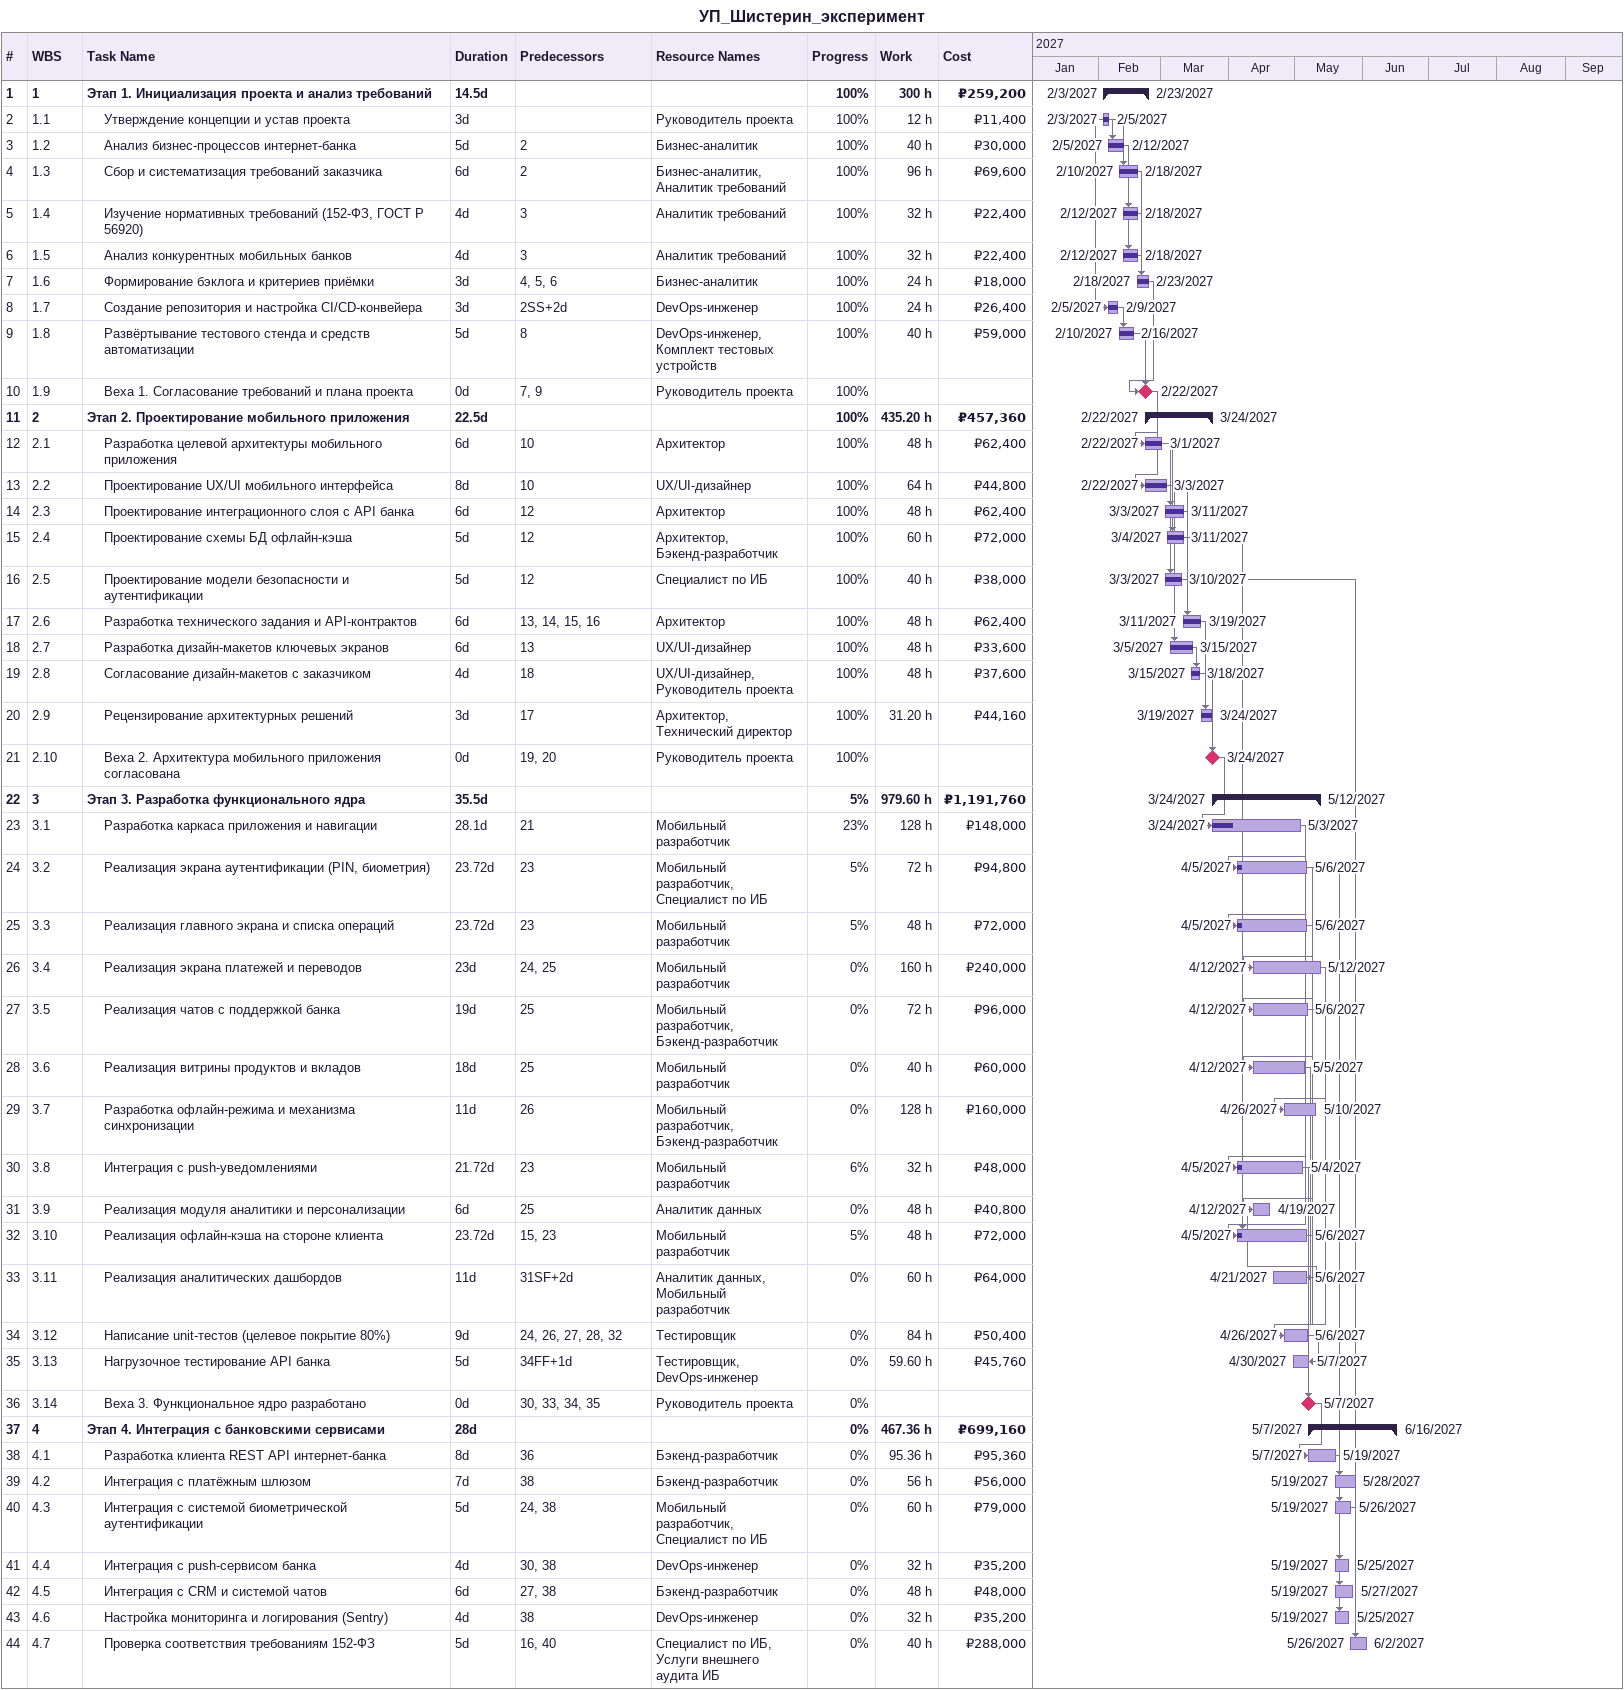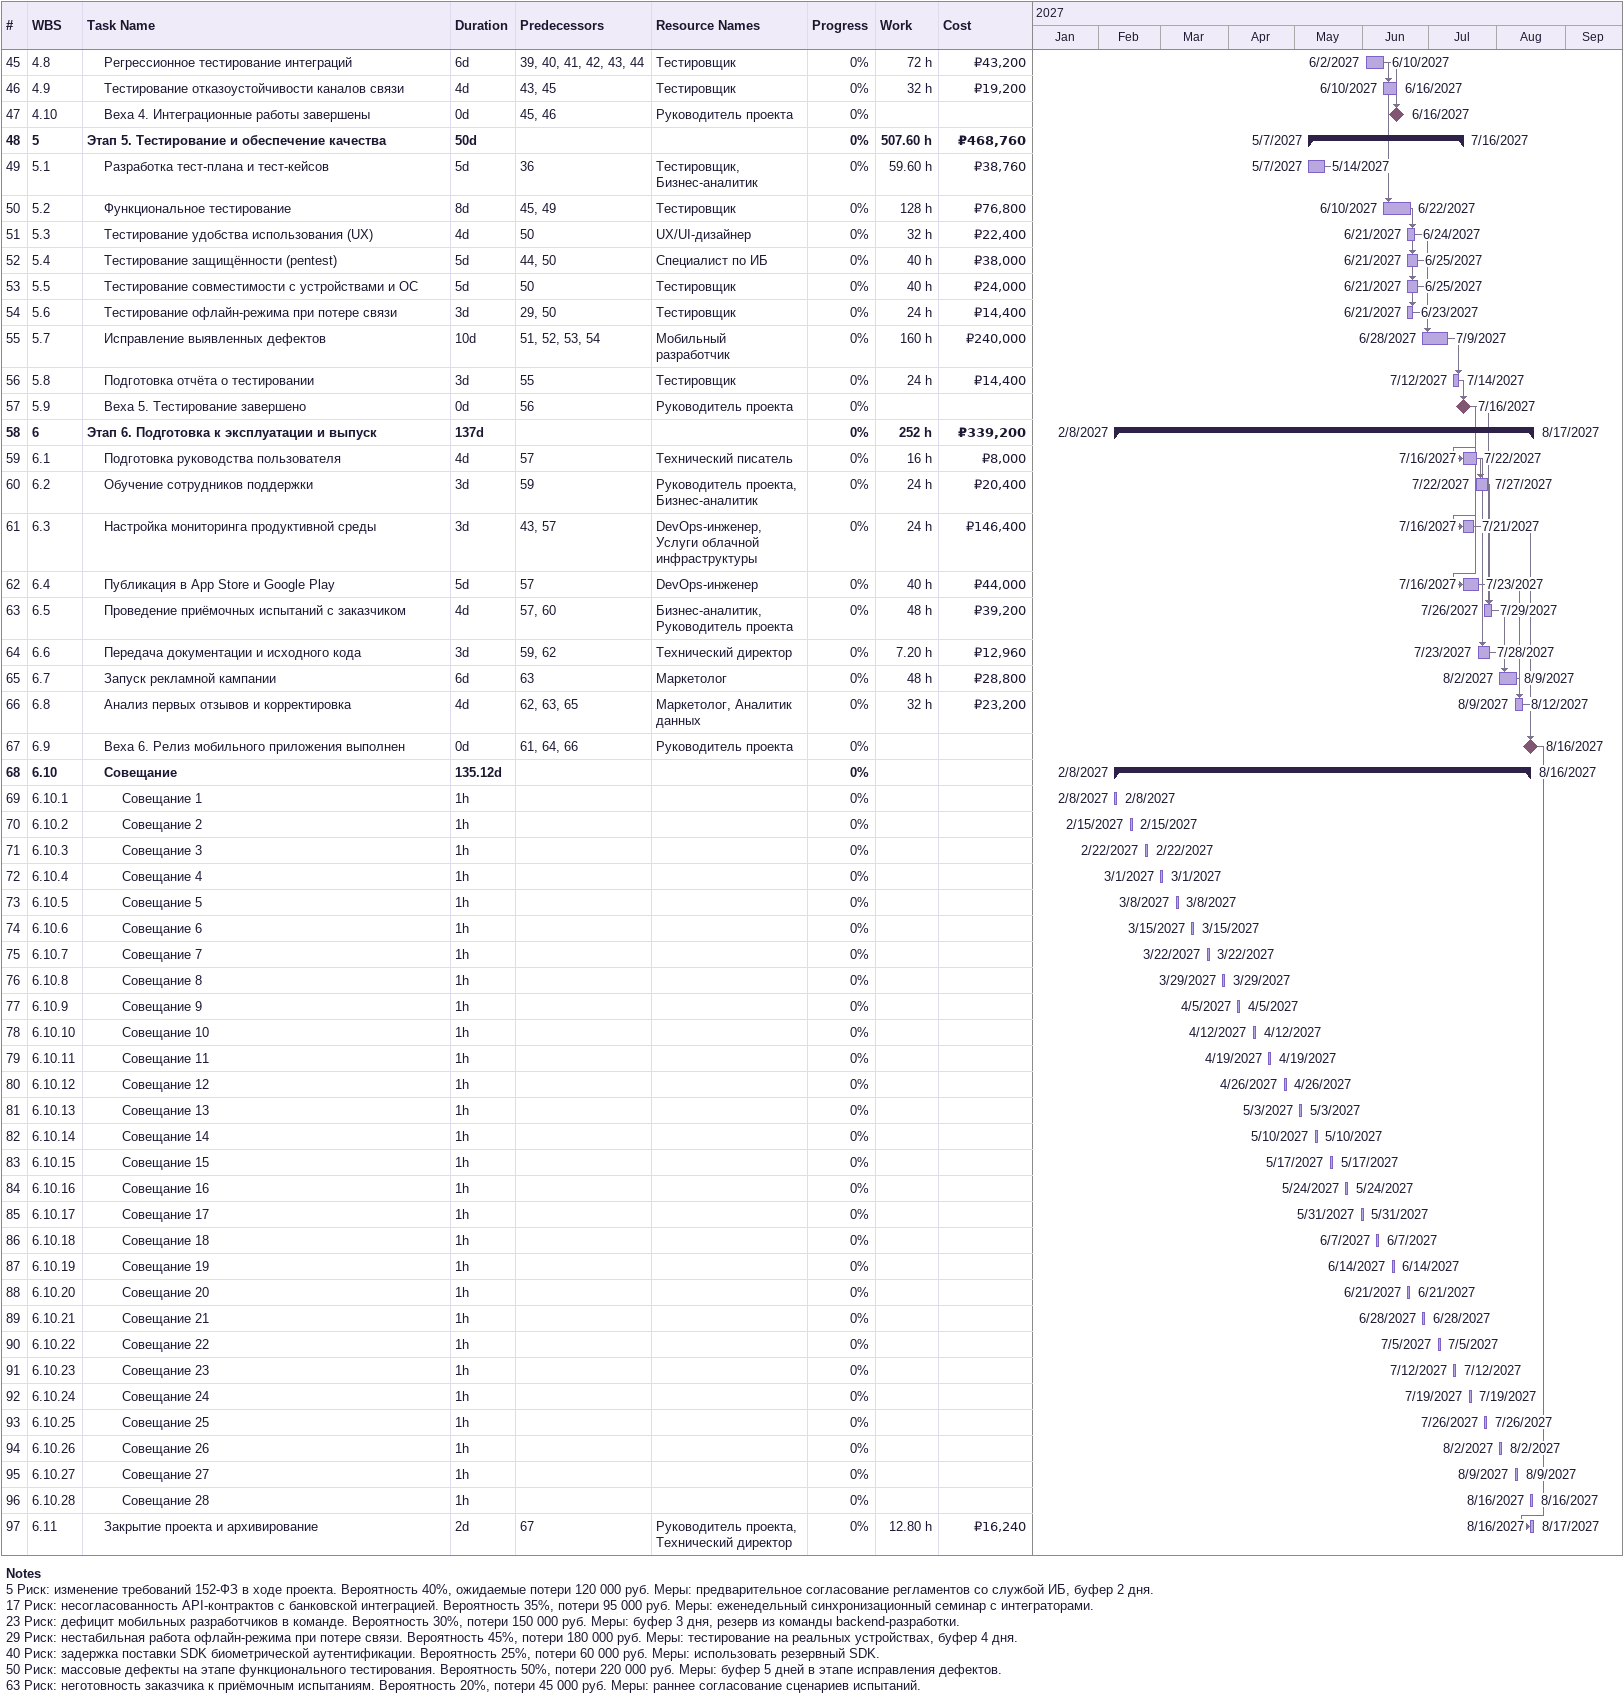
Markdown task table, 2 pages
УП_Шистерин_эксперимент

| ID | WBS | Task | Duration | Start | Finish | Predecessors | Resources | % complete | Work (h) | Cost (₽) |
|---|---|---|---|---|---|---|---|---|---|---|
| 1 | 1 | **Этап 1. Инициализация проекта и анализ требований** | 14.5d | 2027-02-03 | 2027-02-23 |  |  | 100 | 300 | 259200 |
| 2 | 1.1 | Утверждение концепции и устав проекта | 3d | 2027-02-03 | 2027-02-05 |  | Руководитель проекта | 100 | 12 | 11400 |
| 3 | 1.2 | Анализ бизнес-процессов интернет-банка | 5d | 2027-02-05 | 2027-02-12 | 2 | Бизнес-аналитик | 100 | 40 | 30000 |
| 4 | 1.3 | Сбор и систематизация требований заказчика | 6d | 2027-02-10 | 2027-02-18 | 2 | Бизнес-аналитик, Аналитик требований | 100 | 96 | 69600 |
| 5 | 1.4 | Изучение нормативных требований (152-ФЗ, ГОСТ Р 56920) | 4d | 2027-02-12 | 2027-02-18 | 3 | Аналитик требований | 100 | 32 | 22400 |
| 6 | 1.5 | Анализ конкурентных мобильных банков | 4d | 2027-02-12 | 2027-02-18 | 3 | Аналитик требований | 100 | 32 | 22400 |
| 7 | 1.6 | Формирование бэклога и критериев приёмки | 3d | 2027-02-18 | 2027-02-23 | 4, 5, 6 | Бизнес-аналитик | 100 | 24 | 18000 |
| 8 | 1.7 | Создание репозитория и настройка CI/CD-конвейера | 3d | 2027-02-05 | 2027-02-09 | 2SS+2d | DevOps-инженер | 100 | 24 | 26400 |
| 9 | 1.8 | Развёртывание тестового стенда и средств автоматизации | 5d | 2027-02-10 | 2027-02-16 | 8 | DevOps-инженер, Комплект тестовых устройств | 100 | 40 | 59000 |
| 10 | 1.9 | Веха 1. Согласование требований и плана проекта | 0d | 2027-02-22 | 2027-02-22 | 7, 9 | Руководитель проекта | 100 |  |  |
| 11 | 2 | **Этап 2. Проектирование мобильного приложения** | 22.5d | 2027-02-22 | 2027-03-24 |  |  | 100 | 435.20 | 457360 |
| 12 | 2.1 | Разработка целевой архитектуры мобильного приложения | 6d | 2027-02-22 | 2027-03-01 | 10 | Архитектор | 100 | 48 | 62400 |
| 13 | 2.2 | Проектирование UX/UI мобильного интерфейса | 8d | 2027-02-22 | 2027-03-03 | 10 | UX/UI-дизайнер | 100 | 64 | 44800 |
| 14 | 2.3 | Проектирование интеграционного слоя с API банка | 6d | 2027-03-03 | 2027-03-11 | 12 | Архитектор | 100 | 48 | 62400 |
| 15 | 2.4 | Проектирование схемы БД офлайн-кэша | 5d | 2027-03-04 | 2027-03-11 | 12 | Архитектор, Бэкенд-разработчик | 100 | 60 | 72000 |
| 16 | 2.5 | Проектирование модели безопасности и аутентификации | 5d | 2027-03-03 | 2027-03-10 | 12 | Специалист по ИБ | 100 | 40 | 38000 |
| 17 | 2.6 | Разработка технического задания и API-контрактов | 6d | 2027-03-11 | 2027-03-19 | 13, 14, 15, 16 | Архитектор | 100 | 48 | 62400 |
| 18 | 2.7 | Разработка дизайн-макетов ключевых экранов | 6d | 2027-03-05 | 2027-03-15 | 13 | UX/UI-дизайнер | 100 | 48 | 33600 |
| 19 | 2.8 | Согласование дизайн-макетов с заказчиком | 4d | 2027-03-15 | 2027-03-18 | 18 | UX/UI-дизайнер, Руководитель проекта | 100 | 48 | 37600 |
| 20 | 2.9 | Рецензирование архитектурных решений | 3d | 2027-03-19 | 2027-03-24 | 17 | Архитектор, Технический директор | 100 | 31.20 | 44160 |
| 21 | 2.10 | Веха 2. Архитектура мобильного приложения согласована | 0d | 2027-03-24 | 2027-03-24 | 19, 20 | Руководитель проекта | 100 |  |  |
| 22 | 3 | **Этап 3. Разработка функционального ядра** | 35.5d | 2027-03-24 | 2027-05-12 |  |  | 5 | 979.60 | 1191760 |
| 23 | 3.1 | Разработка каркаса приложения и навигации | 28.1d | 2027-03-24 | 2027-05-03 | 21 | Мобильный разработчик | 23 | 128 | 148000 |
| 24 | 3.2 | Реализация экрана аутентификации (PIN, биометрия) | 23.72d | 2027-04-05 | 2027-05-06 | 23 | Мобильный разработчик, Специалист по ИБ | 5 | 72 | 94800 |
| 25 | 3.3 | Реализация главного экрана и списка операций | 23.72d | 2027-04-05 | 2027-05-06 | 23 | Мобильный разработчик | 5 | 48 | 72000 |
| 26 | 3.4 | Реализация экрана платежей и переводов | 23d | 2027-04-12 | 2027-05-12 | 24, 25 | Мобильный разработчик | 0 | 160 | 240000 |
| 27 | 3.5 | Реализация чатов с поддержкой банка | 19d | 2027-04-12 | 2027-05-06 | 25 | Мобильный разработчик, Бэкенд-разработчик | 0 | 72 | 96000 |
| 28 | 3.6 | Реализация витрины продуктов и вкладов | 18d | 2027-04-12 | 2027-05-05 | 25 | Мобильный разработчик | 0 | 40 | 60000 |
| 29 | 3.7 | Разработка офлайн-режима и механизма синхронизации | 11d | 2027-04-26 | 2027-05-10 | 26 | Мобильный разработчик, Бэкенд-разработчик | 0 | 128 | 160000 |
| 30 | 3.8 | Интеграция с push-уведомлениями | 21.72d | 2027-04-05 | 2027-05-04 | 23 | Мобильный разработчик | 6 | 32 | 48000 |
| 31 | 3.9 | Реализация модуля аналитики и персонализации | 6d | 2027-04-12 | 2027-04-19 | 25 | Аналитик данных | 0 | 48 | 40800 |
| 32 | 3.10 | Реализация офлайн-кэша на стороне клиента | 23.72d | 2027-04-05 | 2027-05-06 | 15, 23 | Мобильный разработчик | 5 | 48 | 72000 |
| 33 | 3.11 | Реализация аналитических дашбордов | 11d | 2027-04-21 | 2027-05-06 | 31SF+2d | Аналитик данных, Мобильный разработчик | 0 | 60 | 64000 |
| 34 | 3.12 | Написание unit-тестов (целевое покрытие 80%) | 9d | 2027-04-26 | 2027-05-06 | 24, 26, 27, 28, 32 | Тестировщик | 0 | 84 | 50400 |
| 35 | 3.13 | Нагрузочное тестирование API банка | 5d | 2027-04-30 | 2027-05-07 | 34FF+1d | Тестировщик, DevOps-инженер | 0 | 59.60 | 45760 |
| 36 | 3.14 | Веха 3. Функциональное ядро разработано | 0d | 2027-05-07 | 2027-05-07 | 30, 33, 34, 35 | Руководитель проекта | 0 |  |  |
| 37 | 4 | **Этап 4. Интеграция с банковскими сервисами** | 28d | 2027-05-07 | 2027-06-16 |  |  | 0 | 467.36 | 699160 |
| 38 | 4.1 | Разработка клиента REST API интернет-банка | 8d | 2027-05-07 | 2027-05-19 | 36 | Бэкенд-разработчик | 0 | 95.36 | 95360 |
| 39 | 4.2 | Интеграция с платёжным шлюзом | 7d | 2027-05-19 | 2027-05-28 | 38 | Бэкенд-разработчик | 0 | 56 | 56000 |
| 40 | 4.3 | Интеграция с системой биометрической аутентификации | 5d | 2027-05-19 | 2027-05-26 | 24, 38 | Мобильный разработчик, Специалист по ИБ | 0 | 60 | 79000 |
| 41 | 4.4 | Интеграция с push-сервисом банка | 4d | 2027-05-19 | 2027-05-25 | 30, 38 | DevOps-инженер | 0 | 32 | 35200 |
| 42 | 4.5 | Интеграция с CRM и системой чатов | 6d | 2027-05-19 | 2027-05-27 | 27, 38 | Бэкенд-разработчик | 0 | 48 | 48000 |
| 43 | 4.6 | Настройка мониторинга и логирования (Sentry) | 4d | 2027-05-19 | 2027-05-25 | 38 | DevOps-инженер | 0 | 32 | 35200 |
| 44 | 4.7 | Проверка соответствия требованиям 152-ФЗ | 5d | 2027-05-26 | 2027-06-02 | 16, 40 | Специалист по ИБ, Услуги внешнего аудита ИБ | 0 | 40 | 288000 |
| 45 | 4.8 | Регрессионное тестирование интеграций | 6d | 2027-06-02 | 2027-06-10 | 39, 40, 41, 42, 43, 44 | Тестировщик | 0 | 72 | 43200 |
| 46 | 4.9 | Тестирование отказоустойчивости каналов связи | 4d | 2027-06-10 | 2027-06-16 | 43, 45 | Тестировщик | 0 | 32 | 19200 |
| 47 | 4.10 | Веха 4. Интеграционные работы завершены | 0d | 2027-06-16 | 2027-06-16 | 45, 46 | Руководитель проекта | 0 |  |  |
| 48 | 5 | **Этап 5. Тестирование и обеспечение качества** | 50d | 2027-05-07 | 2027-07-16 |  |  | 0 | 507.60 | 468760 |
| 49 | 5.1 | Разработка тест-плана и тест-кейсов | 5d | 2027-05-07 | 2027-05-14 | 36 | Тестировщик, Бизнес-аналитик | 0 | 59.60 | 38760 |
| 50 | 5.2 | Функциональное тестирование | 8d | 2027-06-10 | 2027-06-22 | 45, 49 | Тестировщик | 0 | 128 | 76800 |
| 51 | 5.3 | Тестирование удобства использования (UX) | 4d | 2027-06-21 | 2027-06-24 | 50 | UX/UI-дизайнер | 0 | 32 | 22400 |
| 52 | 5.4 | Тестирование защищённости (pentest) | 5d | 2027-06-21 | 2027-06-25 | 44, 50 | Специалист по ИБ | 0 | 40 | 38000 |
| 53 | 5.5 | Тестирование совместимости с устройствами и ОС | 5d | 2027-06-21 | 2027-06-25 | 50 | Тестировщик | 0 | 40 | 24000 |
| 54 | 5.6 | Тестирование офлайн-режима при потере связи | 3d | 2027-06-21 | 2027-06-23 | 29, 50 | Тестировщик | 0 | 24 | 14400 |
| 55 | 5.7 | Исправление выявленных дефектов | 10d | 2027-06-28 | 2027-07-09 | 51, 52, 53, 54 | Мобильный разработчик | 0 | 160 | 240000 |
| 56 | 5.8 | Подготовка отчёта о тестировании | 3d | 2027-07-12 | 2027-07-14 | 55 | Тестировщик | 0 | 24 | 14400 |
| 57 | 5.9 | Веха 5. Тестирование завершено | 0d | 2027-07-16 | 2027-07-16 | 56 | Руководитель проекта | 0 |  |  |
| 58 | 6 | **Этап 6. Подготовка к эксплуатации и выпуск** | 137d | 2027-02-08 | 2027-08-17 |  |  | 0 | 252 | 339200 |
| 59 | 6.1 | Подготовка руководства пользователя | 4d | 2027-07-16 | 2027-07-22 | 57 | Технический писатель | 0 | 16 | 8000 |
| 60 | 6.2 | Обучение сотрудников поддержки | 3d | 2027-07-22 | 2027-07-27 | 59 | Руководитель проекта, Бизнес-аналитик | 0 | 24 | 20400 |
| 61 | 6.3 | Настройка мониторинга продуктивной среды | 3d | 2027-07-16 | 2027-07-21 | 43, 57 | DevOps-инженер, Услуги облачной инфраструктуры | 0 | 24 | 146400 |
| 62 | 6.4 | Публикация в App Store и Google Play | 5d | 2027-07-16 | 2027-07-23 | 57 | DevOps-инженер | 0 | 40 | 44000 |
| 63 | 6.5 | Проведение приёмочных испытаний с заказчиком | 4d | 2027-07-26 | 2027-07-29 | 57, 60 | Бизнес-аналитик, Руководитель проекта | 0 | 48 | 39200 |
| 64 | 6.6 | Передача документации и исходного кода | 3d | 2027-07-23 | 2027-07-28 | 59, 62 | Технический директор | 0 | 7.20 | 12960 |
| 65 | 6.7 | Запуск рекламной кампании | 6d | 2027-08-02 | 2027-08-09 | 63 | Маркетолог | 0 | 48 | 28800 |
| 66 | 6.8 | Анализ первых отзывов и корректировка | 4d | 2027-08-09 | 2027-08-12 | 62, 63, 65 | Маркетолог, Аналитик данных | 0 | 32 | 23200 |
| 67 | 6.9 | Веха 6. Релиз мобильного приложения выполнен | 0d | 2027-08-16 | 2027-08-16 | 61, 64, 66 | Руководитель проекта | 0 |  |  |
| 68 | 6.10 | **Совещание** | 135.12d | 2027-02-08 | 2027-08-16 |  |  | 0 |  |  |
| 69 | 6.10.1 | Совещание 1 | 1h | 2027-02-08 | 2027-02-08 |  |  | 0 |  |  |
| 70 | 6.10.2 | Совещание 2 | 1h | 2027-02-15 | 2027-02-15 |  |  | 0 |  |  |
| 71 | 6.10.3 | Совещание 3 | 1h | 2027-02-22 | 2027-02-22 |  |  | 0 |  |  |
| 72 | 6.10.4 | Совещание 4 | 1h | 2027-03-01 | 2027-03-01 |  |  | 0 |  |  |
| 73 | 6.10.5 | Совещание 5 | 1h | 2027-03-08 | 2027-03-08 |  |  | 0 |  |  |
| 74 | 6.10.6 | Совещание 6 | 1h | 2027-03-15 | 2027-03-15 |  |  | 0 |  |  |
| 75 | 6.10.7 | Совещание 7 | 1h | 2027-03-22 | 2027-03-22 |  |  | 0 |  |  |
| 76 | 6.10.8 | Совещание 8 | 1h | 2027-03-29 | 2027-03-29 |  |  | 0 |  |  |
| 77 | 6.10.9 | Совещание 9 | 1h | 2027-04-05 | 2027-04-05 |  |  | 0 |  |  |
| 78 | 6.10.10 | Совещание 10 | 1h | 2027-04-12 | 2027-04-12 |  |  | 0 |  |  |
| 79 | 6.10.11 | Совещание 11 | 1h | 2027-04-19 | 2027-04-19 |  |  | 0 |  |  |
| 80 | 6.10.12 | Совещание 12 | 1h | 2027-04-26 | 2027-04-26 |  |  | 0 |  |  |
| 81 | 6.10.13 | Совещание 13 | 1h | 2027-05-03 | 2027-05-03 |  |  | 0 |  |  |
| 82 | 6.10.14 | Совещание 14 | 1h | 2027-05-10 | 2027-05-10 |  |  | 0 |  |  |
| 83 | 6.10.15 | Совещание 15 | 1h | 2027-05-17 | 2027-05-17 |  |  | 0 |  |  |
| 84 | 6.10.16 | Совещание 16 | 1h | 2027-05-24 | 2027-05-24 |  |  | 0 |  |  |
| 85 | 6.10.17 | Совещание 17 | 1h | 2027-05-31 | 2027-05-31 |  |  | 0 |  |  |
| 86 | 6.10.18 | Совещание 18 | 1h | 2027-06-07 | 2027-06-07 |  |  | 0 |  |  |
| 87 | 6.10.19 | Совещание 19 | 1h | 2027-06-14 | 2027-06-14 |  |  | 0 |  |  |
| 88 | 6.10.20 | Совещание 20 | 1h | 2027-06-21 | 2027-06-21 |  |  | 0 |  |  |
| 89 | 6.10.21 | Совещание 21 | 1h | 2027-06-28 | 2027-06-28 |  |  | 0 |  |  |
| 90 | 6.10.22 | Совещание 22 | 1h | 2027-07-05 | 2027-07-05 |  |  | 0 |  |  |
| 91 | 6.10.23 | Совещание 23 | 1h | 2027-07-12 | 2027-07-12 |  |  | 0 |  |  |
| 92 | 6.10.24 | Совещание 24 | 1h | 2027-07-19 | 2027-07-19 |  |  | 0 |  |  |
| 93 | 6.10.25 | Совещание 25 | 1h | 2027-07-26 | 2027-07-26 |  |  | 0 |  |  |
| 94 | 6.10.26 | Совещание 26 | 1h | 2027-08-02 | 2027-08-02 |  |  | 0 |  |  |
| 95 | 6.10.27 | Совещание 27 | 1h | 2027-08-09 | 2027-08-09 |  |  | 0 |  |  |
| 96 | 6.10.28 | Совещание 28 | 1h | 2027-08-16 | 2027-08-16 |  |  | 0 |  |  |
| 97 | 6.11 | Закрытие проекта и архивирование | 2d | 2027-08-16 | 2027-08-17 | 67 | Руководитель проекта, Технический директор | 0 | 12.80 | 16240 |

Notes
- 5: Риск: изменение требований 152-ФЗ в ходе проекта. Вероятность 40%, ожидаемые потери 120 000 руб. Меры: предварительное согласование регламентов со службой ИБ, буфер 2 дня.
- 17: Риск: несогласованность API-контрактов с банковской интеграцией. Вероятность 35%, потери 95 000 руб. Меры: еженедельный синхронизационный семинар с интеграторами.
- 23: Риск: дефицит мобильных разработчиков в команде. Вероятность 30%, потери 150 000 руб. Меры: буфер 3 дня, резерв из команды backend-разработки.
- 29: Риск: нестабильная работа офлайн-режима при потере связи. Вероятность 45%, потери 180 000 руб. Меры: тестирование на реальных устройствах, буфер 4 дня.
- 40: Риск: задержка поставки SDK биометрической аутентификации. Вероятность 25%, потери 60 000 руб. Меры: использовать резервный SDK.
- 50: Риск: массовые дефекты на этапе функционального тестирования. Вероятность 50%, потери 220 000 руб. Меры: буфер 5 дней в этапе исправления дефектов.
- 63: Риск: неготовность заказчика к приёмочным испытаниям. Вероятность 20%, потери 45 000 руб. Меры: раннее согласование сценариев испытаний.
